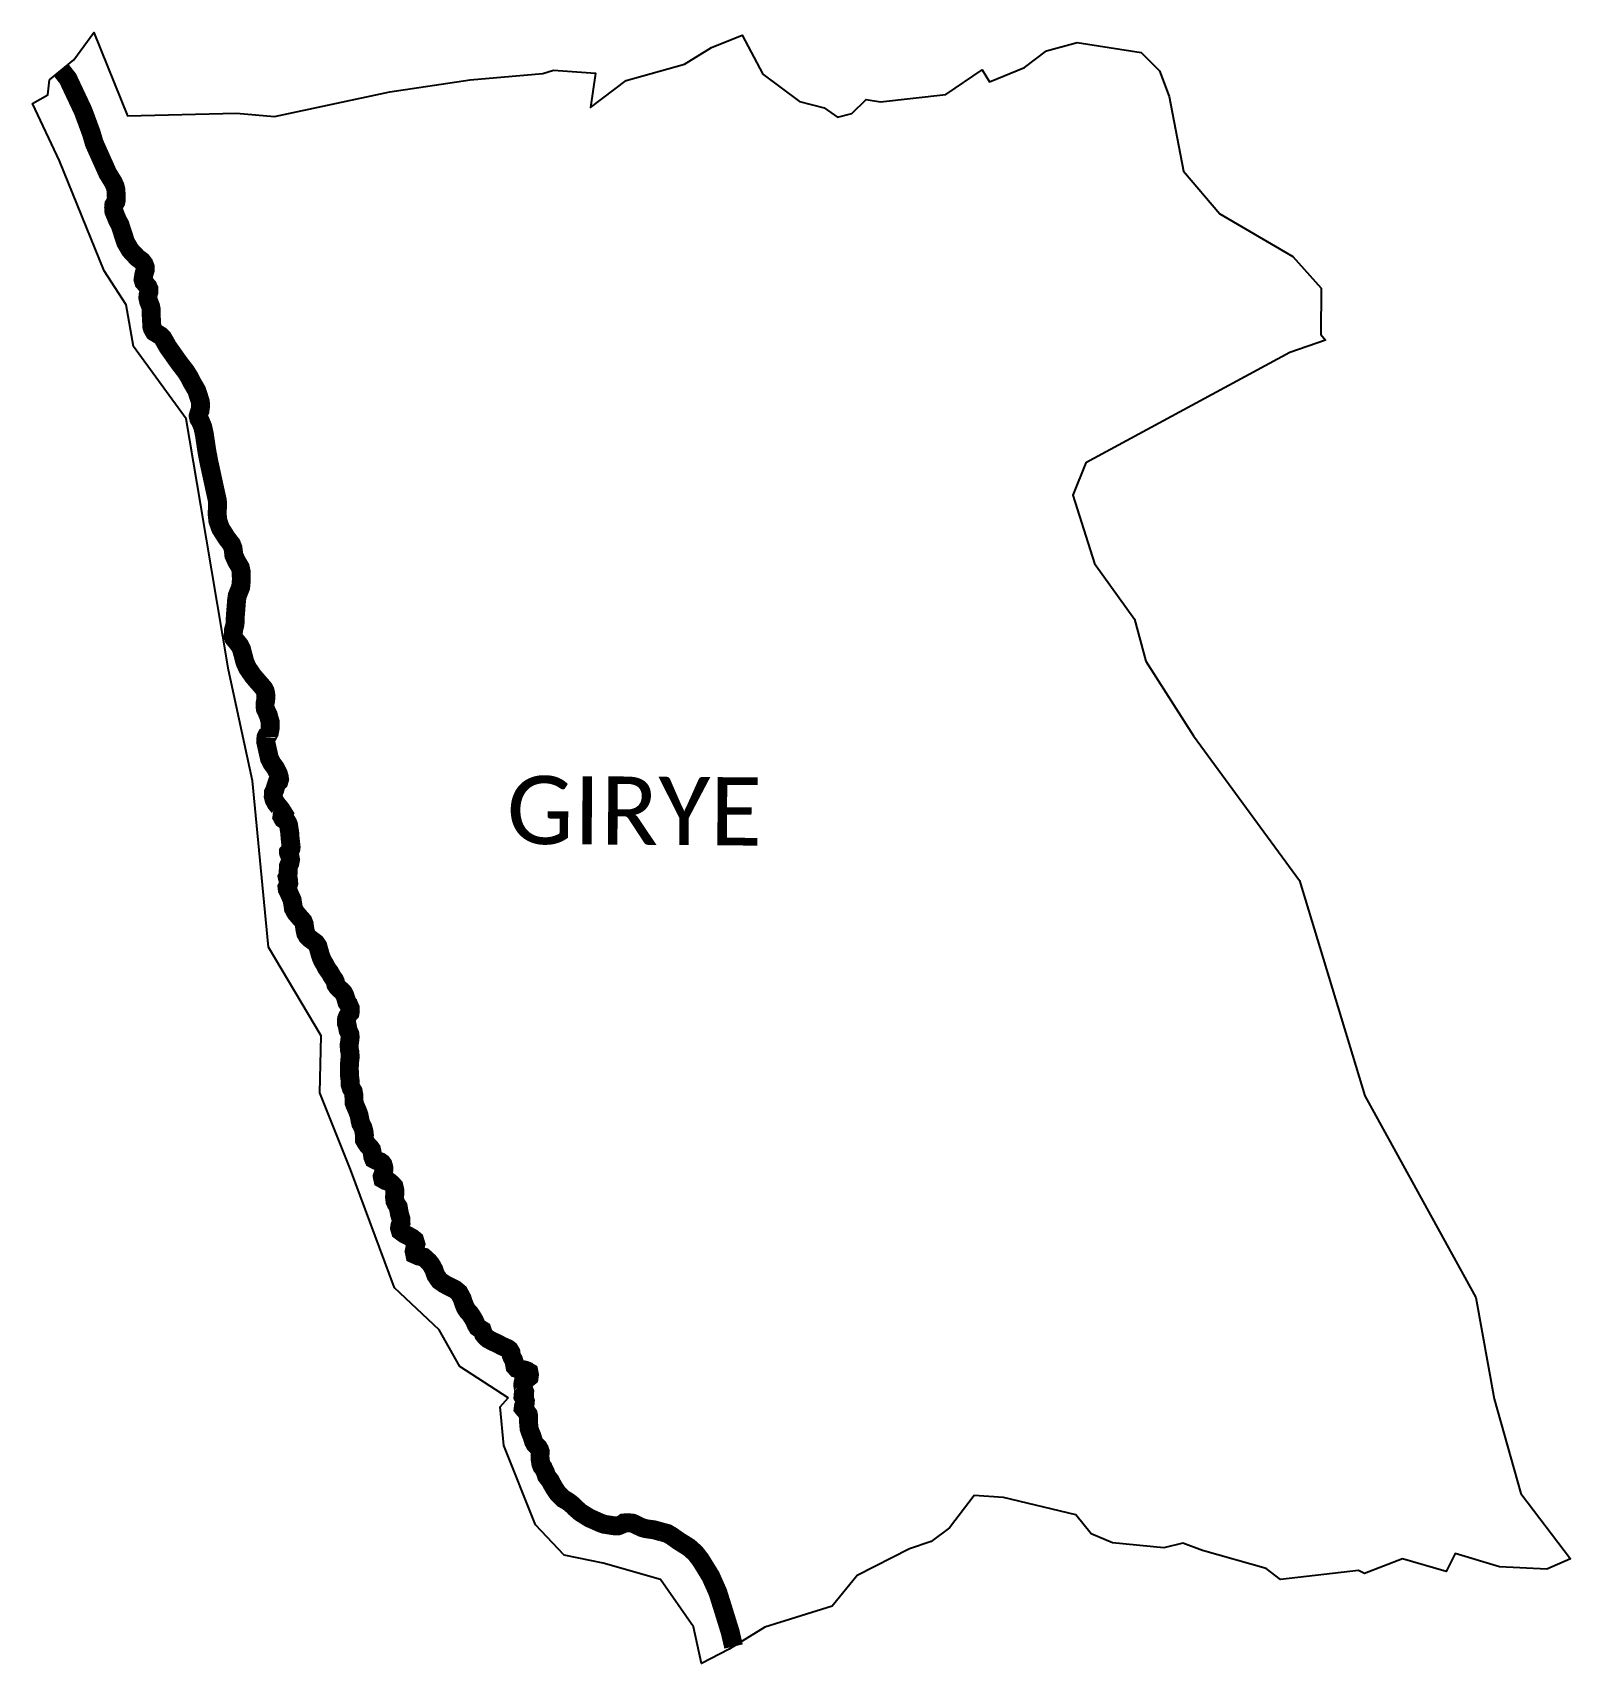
# Model space of a CAD drawing. Header units: metres. Extents: x 321121 to 325188, y 1822391 to 1826704.
import ezdxf

# ---------------------------------------------------------------- set-up
doc = ezdxf.new("R2010")
doc.units = ezdxf.units.M
doc.layers.add('NATURALLY PROTECTED', color=3, linetype='Continuous')
doc.layers.add('VILLAGE NAME', color=250, linetype='Continuous')

msp = doc.modelspace()

# ---------------------------------------------------------------- linework, layer by layer
at = {"color": 3}
msp.add_lwpolyline([(321166.5, 1826578.7), (321230.3, 1826632), (321283.1, 1826703.7), (321372.3, 1826483.3), (321660.7, 1826490.4), (321761.3, 1826481.9), (322066.2, 1826547.5), (322279, 1826578.4), (322470.8, 1826595.9), (322499.2, 1826604.7), (322610, 1826596.4), (322596.8, 1826505.5), (322691.3, 1826577), (322845.7, 1826620.3), (322916.6, 1826664.7), (322997.8, 1826697.3), (323052.2, 1826594.2), (323150, 1826521.3), (323214.9, 1826504.7), (323250, 1826480.2), (323288, 1826489.7), (323325.7, 1826527), (323363.8, 1826520.6), (323536.7, 1826539.6), (323632.9, 1826605.5), (323652, 1826573.3), (323744.8, 1826611.4), (323802.5, 1826655.7), (323884.3, 1826677.2), (324053.1, 1826651.1), (324101.5, 1826602.9), (324127.3, 1826534.6), (324164.7, 1826337.6), (324261.5, 1826224.4), (324454.5, 1826111.4), (324529.3, 1826027.9), (324527.9, 1825905.5), (324540.2, 1825890.3), (324446.6, 1825857.8), (323907.2, 1825566.3), (323872.7, 1825480.6), (323929.5, 1825299.7), (324035.2, 1825152.2), (324065.3, 1825041), (324191.2, 1824844.4), (324472, 1824461.4), (324644.9, 1823891.8), (324938.2, 1823358.2), (324986.8, 1823090.4), (325057.6, 1822840.2), (325188.3, 1822667.8), (325126.2, 1822640.6), (325000.8, 1822646.1), (324883.9, 1822681.7), (324859.5, 1822633.7), (324744.5, 1822667.3), (324644.2, 1822628.7), (324628.2, 1822636.4), (324421.9, 1822612.6), (324383.8, 1822642.2), (324215.6, 1822689.6), (324162.9, 1822709.3), (324112.8, 1822696.3), (323977, 1822710), (323921, 1822733.2), (323880.6, 1822783.7), (323688.9, 1822829.4), (323611.6, 1822834.8), (323546, 1822749.2), (323497.4, 1822713.1), (323440.9, 1822694.1), (323302.5, 1822623.5), (323236.4, 1822542.1), (323057.9, 1822486.9), (322963.7, 1822428.4), (322890.5, 1822391), (322869.4, 1822487.5), (322782, 1822612.6), (322630.7, 1822656.2), (322527.1, 1822677.4), (322451.7, 1822757.8), (322367.9, 1822967.5), (322358.3, 1823069.8), (322379.2, 1823093.1), (322250.9, 1823176.4), (322196.4, 1823273), (322078.5, 1823384.5), (321962.4, 1823697.4), (321881.2, 1823899.5), (321885, 1824050.8), (321745.7, 1824285.5), (321703.2, 1824725.2), (321639.4, 1825018.3), (321566.2, 1825453.3), (321527.7, 1825682.2), (321387.9, 1825874), (321368.5, 1825983.8), (321311.1, 1826073.7), (321192.6, 1826364.7), (321121.5, 1826516), (321161.3, 1826539.5), (321166.5, 1826578.7)], dxfattribs=at)
at = {"layer": 'NATURALLY PROTECTED', "color": 116, "true_color": 0x136734, "const_width": 50, "flags": 128}
for points in [[(321197.3, 1826604.4), (321214.9, 1826581.8), (321255, 1826496.6), (321276.7, 1826437.9), (321284.4, 1826411.4), (321295, 1826387.7), (321307.5, 1826359.8), (321320.4, 1826331.1), (321334.8, 1826307.8), (321339.6, 1826296.9), (321341.7, 1826288.5), (321342.3, 1826278.9), (321342.8, 1826268.5), (321342.6, 1826260.7), (321341.8, 1826256.6), (321339.6, 1826253.2), (321336.3, 1826248.1), (321335.7, 1826241.6), (321336.4, 1826230.9), (321339.1, 1826224.2), (321342.4, 1826216.2), (321346.5, 1826206.3), (321352.4, 1826195.8), (321355.3, 1826186.9), (321360.7, 1826170.1), (321367.7, 1826148.8), (321379.7, 1826128.3), (321398.3, 1826108.3), (321410.4, 1826099.3), (321416.1, 1826091.9), (321419.2, 1826083.9), (321419, 1826075.2), (321415.7, 1826064.3), (321413.6, 1826050.8), (321415.4, 1826044.3), (321421.2, 1826037.6), (321426.5, 1826031.4), (321429.3, 1826025.3), (321429.2, 1826018.6), (321426.8, 1826009.7), (321426.2, 1826002.5), (321428.4, 1825992.4), (321433.3, 1825980.5), (321435.3, 1825971.2), (321435.1, 1825956.3), (321436.3, 1825935.5), (321436.9, 1825925.3), (321438.6, 1825920.5), (321443.3, 1825912.2), (321452, 1825906.8), (321460.5, 1825901.6), (321465.9, 1825895.7), (321470.3, 1825888), (321479.2, 1825872.3), (321487, 1825861.3), (321495.1, 1825849.9), (321510, 1825828.9), (321526.6, 1825807.4), (321535.2, 1825793.6), (321541.8, 1825780.6), (321555.5, 1825757.1), (321560.8, 1825740.7), (321565.1, 1825727.5), (321565.6, 1825714.6), (321564.1, 1825704), (321561.6, 1825698.1), (321559.4, 1825690.1), (321561, 1825682.4), (321565.4, 1825675.4), (321571.5, 1825660.5), (321575.6, 1825642.2), (321578.5, 1825622.5), (321582.6, 1825594.7), (321587.8, 1825568), (321601.9, 1825503.1), (321610.1, 1825465.9), (321610.7, 1825452.7), (321609.3, 1825432.1), (321611.4, 1825412.4), (321618.6, 1825392.4), (321634.5, 1825367.3), (321647.5, 1825350.4), (321651.5, 1825339.9), (321653.7, 1825321.6), (321660.5, 1825306.3), (321670.6, 1825289.2), (321673, 1825278.4), (321673.5, 1825256.1), (321671.8, 1825237.4), (321668.2, 1825228.4), (321662.6, 1825214.3), (321661, 1825203.9), (321658.8, 1825176), (321657.5, 1825159.8), (321657.2, 1825144.7), (321656, 1825135.8), (321652.9, 1825124.9), (321652.4, 1825116.8), (321651.8, 1825108.4), (321653.6, 1825101.9), (321660.2, 1825094), (321668.6, 1825083.7), (321674, 1825073.2), (321678.4, 1825056.1), (321683, 1825038.6), (321690.1, 1825022.9), (321704.7, 1825001.9), (321718.2, 1824986.1), (321727.9, 1824975), (321733.3, 1824968.8), (321736.4, 1824962.2), (321737.7, 1824957), (321738.7, 1824949.1), (321737.8, 1824937.7), (321736.2, 1824929.4), (321736, 1824922.6), (321737, 1824915.2), (321741.1, 1824906.5), (321744.8, 1824898.6), (321746.5, 1824892), (321749.6, 1824881.3), (321749.6, 1824863.6), (321747.7, 1824852.8), (321744.5, 1824846.9), (321740.3, 1824843.8), (321738.6, 1824840.1), (321738.6, 1824839.6)], [(321738.6, 1824839.6), (321737.8, 1824828.7), (321742.4, 1824808), (321747.9, 1824783.7), (321753.9, 1824772), (321764.2, 1824758), (321771.5, 1824742.8), (321773.5, 1824736.5), (321774.6, 1824729.3), (321772.9, 1824723.7), (321767.6, 1824719.5), (321764.9, 1824711.5), (321762, 1824701.5), (321758.3, 1824693.6), (321757.9, 1824684.1), (321760.2, 1824675), (321765.4, 1824665.4), (321778.6, 1824649.2), (321784.5, 1824639.7), (321781.9, 1824635.8), (321780.9, 1824629.8), (321783.9, 1824624.2), (321787.9, 1824621.6), (321791.5, 1824619.3), (321793.3, 1824618.2), (321794.7, 1824615.9), (321796.5, 1824612.8), (321798.2, 1824608.3), (321799.8, 1824598.6), (321801.6, 1824586.9), (321802.3, 1824574.7), (321803.9, 1824560.1), (321805.1, 1824549.3), (321804.5, 1824545.5), (321802.5, 1824541.7), (321800, 1824538.6), (321798.3, 1824536.5), (321798.4, 1824534.1), (321799.7, 1824530.9), (321801.9, 1824525.5), (321803.6, 1824516.3), (321801.8, 1824507.5), (321798.1, 1824499.7), (321797.7, 1824496.2), (321797.6, 1824488.7), (321797.4, 1824481.5), (321796.3, 1824474.2), (321794.7, 1824470.7), (321795.5, 1824467.2), (321798.1, 1824462.6), (321798.9, 1824454), (321797.7, 1824449.9), (321794.3, 1824443.6), (321795, 1824437.7), (321799, 1824429.7), (321802.1, 1824422.4), (321807.8, 1824410), (321811.2, 1824387.3), (321817.4, 1824376), (321827.9, 1824363.7), (321836.5, 1824354), (321839.7, 1824346.1), (321841.6, 1824332), (321843.6, 1824322.3), (321847.7, 1824314.5), (321854.8, 1824307.6), (321864.2, 1824300.6), (321870.2, 1824296), (321875.9, 1824287.6), (321879, 1824276.4), (321882.1, 1824265.2), (321885.3, 1824256), (321889.1, 1824247.9), (321894.2, 1824239.3), (321899.6, 1824228.9), (321907.3, 1824218.5), (321912.9, 1824208.5), (321920.2, 1824197.7), (321922.2, 1824193), (321923.5, 1824186), (321927.8, 1824179.6), (321932.6, 1824174.6), (321937.1, 1824171.1), (321943.7, 1824164.2), (321947.5, 1824156.3), (321950.5, 1824147), (321952.7, 1824139.2), (321957, 1824134.2), (321958, 1824131.4), (321961.6, 1824123.4), (321961.8, 1824116.2), (321961, 1824111.4), (321957.7, 1824107.8), (321954.5, 1824102.2), (321952, 1824096.1), (321951.1, 1824090.9), (321951.1, 1824084.5), (321953.5, 1824078), (321955.8, 1824065), (321960.4, 1824055.4), (321961.3, 1824047.7), (321960.1, 1824036.5), (321958.5, 1824026.5), (321959.3, 1824014.3), (321960.7, 1824006.4), (321961.4, 1823994.8), (321960.1, 1823984.4), (321959.6, 1823976.5), (321959, 1823965.9), (321959.6, 1823944.4), (321961.3, 1823931), (321961.4, 1823920.9), (321964.4, 1823911.3), (321969.2, 1823904), (321971, 1823894.4), (321971.4, 1823884.7), (321971.7, 1823873.5), (321974.6, 1823865.9), (321980.9, 1823851.6), (321984.8, 1823840.7), (321987.5, 1823826.4), (321989.3, 1823818.6), (321995.1, 1823807.6), (321997.9, 1823797.2), (321998.9, 1823788.8), (321998.8, 1823780.7), (321998.8, 1823775.7), (322002, 1823769.9), (322007.1, 1823762.2), (322014.4, 1823754.7), (322017.8, 1823749.7), (322019.4, 1823742), (322021.2, 1823730.3), (322023.5, 1823724.7), (322029.6, 1823721.4), (322040.8, 1823717.6), (322045, 1823714.6), (322047.9, 1823710.8), (322050.1, 1823704), (322050.7, 1823697.6), (322048.9, 1823686.9), (322046.1, 1823678.6), (322047.5, 1823671.9), (322054.6, 1823667.9), (322064.5, 1823664.6), (322071.6, 1823658.8), (322077.1, 1823652.5), (322079.2, 1823643.3), (322079.5, 1823633.3), (322078.5, 1823624.1), (322079.8, 1823613.4), (322082.8, 1823606.8), (322088.3, 1823598.4), (322090.2, 1823587.3), (322092.1, 1823577.7), (322095.5, 1823566.6), (322095.8, 1823556.1), (322092.9, 1823548.6), (322091.9, 1823542.4), (322094.2, 1823534.4), (322103.6, 1823527.4), (322116.3, 1823520.7), (322125.5, 1823515.6), (322131.8, 1823510.3), (322135.1, 1823499.4), (322132.5, 1823489.2), (322130.5, 1823480.9), (322132.2, 1823472.7), (322142.1, 1823468.3), (322156.1, 1823465.1), (322169.2, 1823453.1), (322175.9, 1823444.6), (322182.5, 1823432.5), (322187.9, 1823417.3), (322197.5, 1823403.4), (322210.4, 1823394.3), (322225.4, 1823386.6), (322237.9, 1823380.4), (322249, 1823371.3), (322257.4, 1823355.7), (322261.3, 1823343.5), (322265.9, 1823332), (322271.4, 1823323.4), (322277.3, 1823317.1), (322284.5, 1823306.7), (322290.2, 1823296.6), (322294.6, 1823286.3), (322298.3, 1823280.1), (322304.5, 1823275.8), (322310.2, 1823272.3), (322311.5, 1823268.4), (322313.9, 1823261.6), (322319.2, 1823254.8), (322326.1, 1823248.9), (322339.2, 1823241.8), (322347.7, 1823238.3), (322361.3, 1823231), (322369.1, 1823227.4), (322378.3, 1823223.4), (322382.3, 1823220.3), (322386.4, 1823213.5), (322387.4, 1823205.5), (322389.9, 1823199.3), (322393.4, 1823193.6), (322394.5, 1823190), (322395.5, 1823184.8), (322397.2, 1823176), (322401.4, 1823171.2), (322408.9, 1823169.3), (322418.1, 1823167.8), (322423.9, 1823166.5), (322429.5, 1823164.3), (322431.8, 1823162.3), (322434.2, 1823161), (322435.5, 1823154.6), (322434.6, 1823148.1), (322430.9, 1823145.1), (322424.3, 1823141.6), (322419.5, 1823137.2), (322418.4, 1823132.5), (322417.7, 1823127.8), (322418.7, 1823120.8), (322420.6, 1823114.5), (322422.9, 1823108.6), (322422.6, 1823102.7), (322420.4, 1823101.2), (322418.6, 1823099.6), (322418.3, 1823096.3), (322419.9, 1823093.4), (322423.3, 1823088.5), (322424.6, 1823084.7), (322424, 1823077.8), (322421, 1823074.4), (322419.4, 1823070.2), (322418.9, 1823066.1), (322422.2, 1823062), (322427.1, 1823056.5), (322432.3, 1823049.4), (322433.3, 1823044.2), (322432.8, 1823034.6), (322433.2, 1823025.9), (322433.7, 1823019.7), (322434.3, 1823012.7), (322437.3, 1823003.4), (322440.1, 1822996.7), (322442.5, 1822990.5), (322446.2, 1822977.9), (322450.1, 1822970.5), (322455.7, 1822965.1), (322459.1, 1822961.4), (322461.7, 1822957), (322464, 1822950.3), (322463.2, 1822941.5), (322463.6, 1822931.6), (322465.6, 1822918.5), (322468.2, 1822912.2), (322472, 1822908.2), (322474, 1822903.3), (322478.1, 1822895), (322480.5, 1822886.8), (322484.3, 1822881.7), (322490.1, 1822874.6), (322493.6, 1822867.7), (322501.1, 1822854.7), (322506, 1822847.1), (322511.1, 1822839.9), (322516, 1822835), (322525.3, 1822826.2), (322534.3, 1822821), (322541.1, 1822816.4), (322546.3, 1822812.3), (322551.4, 1822807.5), (322556, 1822802.7), (322561.7, 1822797.8), (322570.5, 1822790.1), (322583.6, 1822781.9), (322594.5, 1822775.1), (322607.9, 1822769.3), (322623.7, 1822762.2), (322633.1, 1822758.9), (322641.9, 1822757.6), (322658.7, 1822755), (322669.2, 1822754.6), (322674.7, 1822756.5), (322681.2, 1822759.4), (322685.3, 1822762.4), (322696, 1822763.1), (322708.4, 1822761.8), (322719.5, 1822756.5), (322733, 1822750.1), (322743.4, 1822747.2), (322753, 1822745.8), (322764, 1822744.4), (322771.8, 1822742.3), (322775.7, 1822741.2), (322784.8, 1822738.7)], [(322784.8, 1822738.7), (322799.8, 1822734.7), (322811.6, 1822727.9), (322829.5, 1822715.1), (322857.5, 1822697.6), (322874.7, 1822682), (322888.3, 1822664.3), (322914.9, 1822621), (322933.7, 1822578.8), (322948.4, 1822531.6), (322966.1, 1822474.6), (322975.2, 1822435.6)]]:
    msp.add_lwpolyline(points, dxfattribs=at)

# ---------------------------------------------------------------- texts
at = {"layer": 'VILLAGE NAME', "insert": (322375.9, 1824738.5), "char_height": 180.345, "attachment_point": 1, "rotation": 359.6139}
msp.add_mtext_dynamic_manual_height_columns('{\\fCalibri|b0|i0|c0|p34;GIRYE}', width=1115.443, gutter_width=901.7, heights=[0], dxfattribs=at)

doc.saveas('drawing.dxf')
